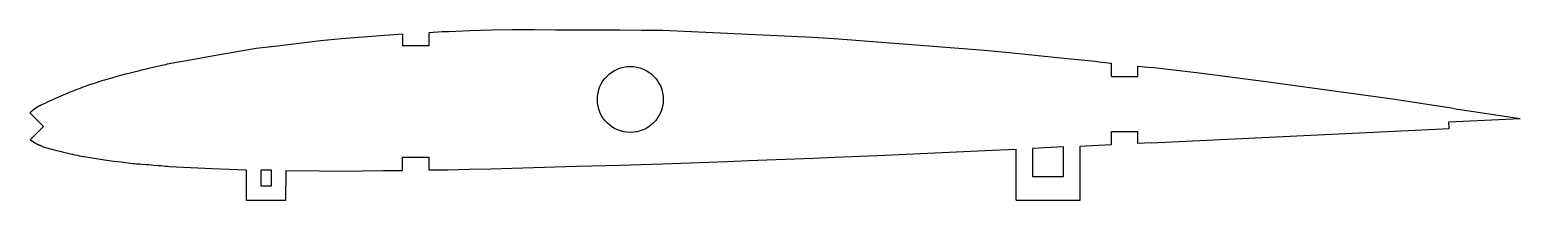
# Model space of a CAD drawing. Header units: millimetres. Extents: x 9 to 235, y -128 to -102.
import ezdxf

# ---------------------------------------------------------------- set-up
doc = ezdxf.new("R2010")
doc.units = ezdxf.units.MM
doc.layers.get('0').update_dxf_attribs({"linetype": 'CONTINUOUS'})

msp = doc.modelspace()

# ---------------------------------------------------------------- linework, layer by layer
for p, q in [((53.04, -103.89), (49.81, -104.29)), ((56.26, -103.58), (53.04, -103.89)), ((59.5, -103.33), (56.26, -103.58)), ((62.76, -103.07), (59.5, -103.33)), ((63.5, -103.01), (62.76, -103.07)), ((65.5, -102.9), (63.5, -103.01)), ((65.5, -102.9), (65.5, -104.63)), ((71.5, -102.55), (69.5, -102.67)), ((69.5, -102.67), (69.5, -104.63)), ((72.47, -102.51), (71.5, -102.55)), ((75.73, -102.38), (72.47, -102.51)), ((78.96, -102.25), (75.73, -102.38)), ((82.18, -102.23), (78.96, -102.25)), ((85.43, -102.24), (82.18, -102.23)), ((88.69, -102.25), (85.43, -102.24)), ((98.47, -102.29), (88.69, -102.25)), ((101.73, -102.3), (98.47, -102.29)), ((104.95, -102.31), (101.73, -102.3)), ((114.69, -102.78), (104.95, -102.31)), ((117.95, -102.93), (114.69, -102.78)), ((127.72, -103.4), (117.95, -102.93)), ((130.95, -103.59), (127.72, -103.4)), ((140.72, -104.34), (130.95, -103.59)), ((36.87, -106.16), (33.61, -106.74)), ((40.11, -105.58), (36.87, -106.16)), ((43.32, -105.07), (40.11, -105.58)), ((46.55, -104.68), (43.32, -105.07)), ((49.81, -104.29), (46.55, -104.68)), ((69.5, -104.63), (65.5, -104.63)), ((143.98, -104.59), (140.72, -104.34)), ((153.74, -105.35), (143.98, -104.59)), ((156.98, -105.65), (153.74, -105.35)), ((166.75, -106.65), (156.98, -105.65)), ((25.47, -108.46), (25.19, -108.52)), ((25.55, -108.44), (25.47, -108.46)), ((25.91, -108.35), (25.55, -108.44)), ((26.63, -108.18), (25.91, -108.35)), ((26.99, -108.09), (26.63, -108.18)), ((29.48, -107.5), (26.99, -108.09)), ((29.78, -107.43), (29.48, -107.5)), ((30.11, -107.37), (29.78, -107.43)), ((30.35, -107.33), (30.11, -107.37)), ((33.61, -106.74), (30.35, -107.33)), ((170.01, -106.99), (166.75, -106.65)), ((171, -107.09), (170.01, -106.99)), ((171, -107.09), (173, -107.29)), ((173, -109.28), (173, -107.29)), ((177, -107.71), (179, -107.91)), ((177, -109.28), (177, -107.71)), ((186.28, -108.8), (179, -107.91)), ((17.85, -110.62), (17.52, -110.74)), ((18.18, -110.51), (17.85, -110.62)), ((18.54, -110.4), (18.18, -110.51)), ((18.9, -110.28), (18.54, -110.4)), ((19.59, -110.05), (18.9, -110.28)), ((19.92, -109.95), (19.59, -110.05)), ((20.28, -109.84), (19.92, -109.95)), ((20.64, -109.73), (20.28, -109.84)), ((21.34, -109.52), (20.64, -109.73)), ((21.68, -109.43), (21.34, -109.52)), ((22.39, -109.23), (21.68, -109.43)), ((22.75, -109.14), (22.39, -109.23)), ((23.44, -108.95), (22.75, -109.14)), ((23.77, -108.87), (23.44, -108.95)), ((25.19, -108.52), (23.77, -108.87)), ((173, -109.28), (177, -109.28)), ((196.04, -110.03), (186.28, -108.8)), ((215.58, -112.72), (196.04, -110.03)), ((12.29, -112.86), (11.59, -113.19)), ((12.99, -112.55), (12.29, -112.86)), ((13.34, -112.4), (12.99, -112.55)), ((13.68, -112.25), (13.34, -112.4)), ((14.73, -111.81), (13.68, -112.25)), ((15.06, -111.67), (14.73, -111.81)), ((15.41, -111.54), (15.06, -111.67)), ((15.73, -111.41), (15.41, -111.54)), ((15.77, -111.4), (15.73, -111.41)), ((16.12, -111.26), (15.77, -111.4)), ((16.46, -111.13), (16.12, -111.26)), ((16.8, -111), (16.46, -111.13)), ((17.16, -110.87), (16.8, -111)), ((17.52, -110.74), (17.16, -110.87)), ((224.87, -114.12), (215.58, -112.72)), ((11.04, -116.86), (8.98, -114.8)), ((10.92, -113.51), (10.66, -113.65)), ((11.25, -113.35), (10.92, -113.51)), ((11.59, -113.19), (11.25, -113.35)), ((224.87, -114.12), (234.96, -115.64)), ((11.04, -116.86), (9.02, -118.87)), ((179, -119.32), (222.19, -117.25)), ((222.19, -117.25), (224.19, -117.16)), ((224.14, -116.16), (234.96, -115.64)), ((224.19, -117.16), (224.14, -116.16)), ((168.22, -119.83), (171, -119.69)), ((171, -119.69), (173, -119.6)), ((173, -119.6), (173, -117.6)), ((173, -117.6), (177, -117.6)), ((177, -119.41), (177, -117.6)), ((179, -119.32), (177, -119.41)), ((10.87, -119.86), (11.35, -120.01)), ((11.35, -120.01), (11.69, -120.12)), ((11.69, -120.12), (11.99, -120.21)), ((11.99, -120.21), (12.31, -120.29)), ((12.31, -120.29), (12.67, -120.39)), ((12.67, -120.39), (13.74, -120.66)), ((13.74, -120.66), (14.06, -120.74)), ((14.06, -120.74), (14.75, -120.89)), ((14.75, -120.89), (15.11, -120.97)), ((15.11, -120.97), (15.41, -121.03)), ((15.41, -121.03), (15.46, -121.04)), ((15.46, -121.04), (15.82, -121.12)), ((15.82, -121.12), (16.18, -121.2)), ((16.18, -121.2), (16.52, -121.27)), ((16.52, -121.27), (16.83, -121.33)), ((16.83, -121.33), (17.18, -121.39)), ((17.18, -121.39), (17.54, -121.45)), ((17.54, -121.45), (19.68, -121.82)), ((19.68, -121.82), (19.99, -121.87)), ((19.99, -121.87), (20.31, -121.91)), ((20.31, -121.91), (20.66, -121.96)), ((20.66, -121.96), (21.38, -122.04)), ((65.5, -123.49), (65.5, -121.5)), ((65.5, -121.5), (69.5, -121.5)), ((69.5, -121.5), (69.5, -123.43)), ((114.71, -122.14), (117.97, -122.02)), ((117.97, -122.02), (127.75, -121.65)), ((127.75, -121.65), (131, -121.52)), ((131, -121.52), (137.52, -121.23)), ((137.52, -121.23), (140.78, -121.09)), ((140.78, -121.09), (144.04, -120.94)), ((144.04, -120.94), (147.3, -120.8)), ((147.3, -120.8), (150.56, -120.65)), ((150.56, -120.65), (153.82, -120.51)), ((153.82, -120.51), (158.52, -120.29)), ((158.52, -128), (158.52, -120.29)), ((168.22, -128), (168.22, -119.83)), ((21.38, -122.04), (21.74, -122.09)), ((21.74, -122.09), (22.82, -122.22)), ((22.82, -122.22), (23.18, -122.26)), ((23.18, -122.26), (24.25, -122.39)), ((24.25, -122.39), (24.58, -122.43)), ((24.58, -122.43), (24.9, -122.46)), ((24.9, -122.46), (25.16, -122.48)), ((25.16, -122.48), (25.25, -122.49)), ((25.25, -122.49), (25.61, -122.52)), ((25.61, -122.52), (25.97, -122.55)), ((25.97, -122.55), (26.69, -122.61)), ((26.69, -122.61), (27.04, -122.63)), ((27.04, -122.63), (27.4, -122.66)), ((27.4, -122.66), (27.76, -122.69)), ((27.76, -122.69), (28.48, -122.75)), ((28.48, -122.75), (28.84, -122.78)), ((28.84, -122.78), (29.56, -122.84)), ((29.56, -122.84), (29.91, -122.87)), ((29.91, -122.87), (30.13, -122.89)), ((30.13, -122.89), (33.35, -123.06)), ((33.35, -123.06), (36.61, -123.19)), ((36.61, -123.19), (41.78, -123.41)), ((41.78, -123.41), (41.78, -128)), ((47.8, -128), (47.85, -123.52)), ((47.85, -123.52), (52.84, -123.57)), ((52.84, -123.57), (56.08, -123.59)), ((56.08, -123.59), (59.33, -123.56)), ((59.33, -123.56), (62.59, -123.53)), ((62.59, -123.53), (63.5, -123.52)), ((63.5, -123.52), (65.5, -123.49)), ((69.5, -123.43), (71.5, -123.4)), ((71.5, -123.4), (72.35, -123.39)), ((72.35, -123.39), (75.61, -123.32)), ((75.61, -123.32), (78.87, -123.25)), ((78.87, -123.25), (82.12, -123.16)), ((82.12, -123.16), (88.64, -122.97)), ((88.64, -122.97), (91.9, -122.88)), ((91.9, -122.88), (98.42, -122.69)), ((98.42, -122.69), (101.68, -122.59)), ((101.68, -122.59), (104.93, -122.5)), ((104.93, -122.5), (114.71, -122.14)), ((41.78, -128), (47.8, -128)), ((158.52, -128), (168.22, -128))]:
    msp.add_line(p, q)
for points in [[(165.72, -119.95), (161, -120.17), (161, -124.44), (165.72, -124.44)], [(45.64, -123.48), (44, -123.45), (44, -125.81), (45.64, -125.81)]]:
    msp.add_lwpolyline(points, close=True)
msp.add_circle((100.03, -112.76), 5)
msp.add_circle((100.03, -112.76), 5)
for points in [[(10.66, -113.65), (10.63, -113.66), (10.58, -113.68), (10.5, -113.71), (10.39, -113.76), (10.24, -113.84), (10.08, -113.93), (9.92, -114.04), (9.75, -114.16), (9.57, -114.3), (9.38, -114.45), (9.22, -114.59), (9.1, -114.69), (9.02, -114.76), (8.98, -114.8)], [(10.87, -119.86), (10.83, -119.85), (10.76, -119.83), (10.66, -119.79), (10.52, -119.74), (10.34, -119.67), (10.16, -119.58), (9.98, -119.49), (9.79, -119.39), (9.6, -119.27), (9.41, -119.15), (9.26, -119.04), (9.14, -118.96), (9.06, -118.9), (9.02, -118.87)]]:
    msp.add_open_spline(points, degree=5)

doc.saveas('drawing.dxf')
